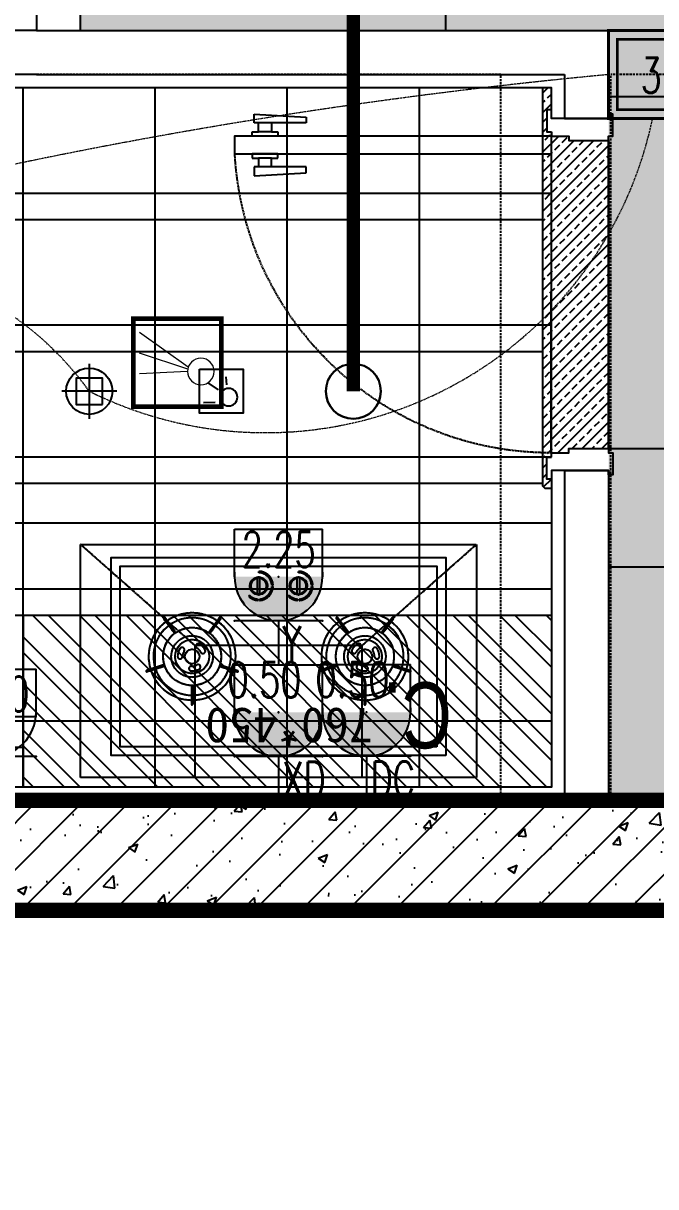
# Model space of a CAD drawing. Header units: inches. Extents: x -3985675 to 129953, y -250661 to -26082.
# Drawn here: x 93890 to 95327, y -36711 to -34066 of the extents above; entities that cross this region are included whole.
import ezdxf
from ezdxf.enums import TextEntityAlignment as Align

# ---------------------------------------------------------------- set-up
doc = ezdxf.new("R2010")
doc.units = ezdxf.units.IN
doc.header["$LTSCALE"] = 10
doc.header["$MEASUREMENT"] = 0
for name, pattern in [('DASH', [0.35, 0.25, -0.1]), ('HIDDEN', [0.375, 0.25, -0.125]), ('SX-DT3-PLAN-07T$0$DASHED', [0.75, 0.5, -0.25])]:
    doc.linetypes.add(name, pattern=pattern)
doc.layers.get('0').update_dxf_attribs({"plot": 0})
for name, color, linetype in [('000土建梁', 251, 'Continuous'), ('002 完成面', 47, 'Continuous'), ('003门', 36, 'Continuous'), ('004门套', 47, 'Continuous'), ('007地面', 47, 'Continuous'), ('007天花', 65, 'Continuous'), ('008天花灯具', 31, 'Continuous'), ('012固定家具', 155, 'Continuous'), ('023图框', 4, 'Continuous'), ('028家具', 250, 'DASH'), ('7-空调留洞', 6, 'DASH'), ('EQUIP-插座', 6, 'Continuous'), ('EQUIP-照明', 6, 'Continuous'), ('EQUIP_喷淋', 7, 'Continuous'), ('PIPE-喷淋', 6, 'Continuous'), ('S_CONCWALL', 3, 'Continuous'), ('SX-DT3-PLAN-07T$0$S-BEAM', 4, 'SX-DT3-PLAN-07T$0$DASHED'), ('WALL', 4, 'Continuous'), ('消防喷淋', 6, 'Continuous'), ('龙湖标准家具', 55, 'Continuous')]:
    doc.layers.add(name, color=color, linetype=linetype)
for name, color, linetype, lineweight in [('S开关', 123, 'Continuous', 15), ('S插座', 6, 'Continuous', 15), ('灯具线路控制', 51, 'Continuous', 15)]:
    doc.layers.add(name, color=color, linetype=linetype, lineweight=lineweight)
doc.styles.add('_HZTXT', font='GBENOR.SHX', dxfattribs={"bigfont": 'GBCBIG.SHX'})
doc.styles.add('_TCH_DIM_T3', font='SIMPLEX', dxfattribs={"width": 0.705882, "bigfont": 'GBCBIG'})
doc.styles.add('B1户型卧室平面图$0$ARIAL', font='')
doc.styles.add('CEN', font='', dxfattribs={"width": 0.8})
doc.styles.get("Standard").update_dxf_attribs({"font": ''})
doc.styles.add('标注文字', font='romans.shx', dxfattribs={"width": 0.7, "bigfont": 'hztxt.shx'})
doc.styles.get('B1户型卧室平面图$0$ARIAL').set_extended_font_data('NSimSun')
doc.styles.get('CEN').set_extended_font_data('PMingLiU')
doc.styles.get('Standard').set_extended_font_data('SimSun')

# ---------------------------------------------------------------- blocks, each defined once
blk = doc.blocks.new('youyanji')
at = {"layer": '龙湖标准家具', "color": 8, "linetype": 'HIDDEN', "ltscale": 0.5}
for p, q in [((88501.6, -68705), (89401.6, -68705)), ((88501.6, -69235), (88501.6, -68705)), ((88761.6, -68705), (88761.6, -69005)), ((89141.6, -69005), (89141.6, -68705)), ((89401.6, -68705), (89401.6, -69235)), ((88761.6, -69005), (88501.6, -69235)), ((88761.6, -69005), (89141.6, -69005)), ((89141.6, -69005), (89401.6, -69235)), ((89401.6, -69235), (88501.6, -69235))]:
    blk.add_line(p, q, dxfattribs=at)
at = {"layer": '龙湖标准家具', "color": 8, "insert": (88557.7, -68771.4), "char_height": 150, "width": 315, "attachment_point": 1, "style": 'CEN'}
blk.add_mtext('C{\\fPMingLiU|b0|i0|c136|p18;.}', dxfattribs=at)
blk = doc.blocks.new('A$C17122BB2')
at = {"layer": '012固定家具', "color": 8}
for p, q in [((252.5, 710.2), (240, 748.8)), ((255.7, 711.2), (243.1, 749.8)), ((328.8, 687.4), (361.6, 711.3)), ((330.7, 684.8), (363.6, 708.6)), ((207.3, 648), (166.7, 648)), ((207.3, 644.7), (166.7, 644.7)), ((252.5, 582.5), (240, 543.9)), ((328.8, 605.2), (361.6, 581.4)), ((330.7, 607.9), (363.6, 584)), ((255.7, 581.5), (243.1, 542.8)), ((414.3, 516.3), (412.2, 518.4)), ((405.5, 496.6), (402.5, 496.6)), ((405.5, 493.6), (402.5, 493.6)), ((418.3, 498.1), (452.7, 498.1)), ((418.3, 492.1), (452.7, 492.1)), ((465.5, 495.1), (468.5, 495.1)), ((434, 465.1), (434, 462.1)), ((437, 465.1), (437, 462.1)), ((414.3, 426.1), (412.2, 428.2)), ((405.5, 406.4), (402.5, 406.4)), ((405.5, 403.4), (402.5, 403.4)), ((418.3, 407.9), (452.7, 407.9)), ((418.3, 401.9), (452.7, 401.9)), ((465.5, 404.9), (468.5, 404.9)), ((434, 374.9), (434, 371.9)), ((437, 374.9), (437, 371.9)), ((252.5, 317.5), (240, 356.1)), ((255.7, 318.5), (243.1, 357.2)), ((328.8, 294.8), (361.6, 318.6)), ((330.7, 292.1), (363.6, 316)), ((207.3, 255.3), (166.7, 255.3)), ((207.3, 252), (166.7, 252)), ((328.8, 212.6), (361.6, 188.7)), ((330.7, 215.2), (363.6, 191.4)), ((252.5, 189.8), (240, 151.2)), ((255.7, 188.8), (243.1, 150.2))]:
    blk.add_line(p, q, dxfattribs=at)
at = {"layer": '012固定家具'}
blk.add_lwpolyline([(50, 70), (50, 830), (500, 830), (500, 70)], close=True, dxfattribs=at)
at = {"layer": '012固定家具', "color": 8}
blk.add_lwpolyline([(70, 90), (70, 810), (480, 810), (480, 90)], close=True, dxfattribs=at)
for centre, radius in [((275, 646.3), 66), ((275, 646.3), 47.3), ((275, 646.3), 38.5), ((275, 646.3), 16.5), ((435.5, 495.1), 20), ((435.5, 404.9), 20), ((275, 253.7), 66), ((275, 253.7), 47.3), ((275, 253.7), 38.5), ((275, 253.7), 16.5)]:
    blk.add_circle(centre, radius, dxfattribs=at)
for centre, radius, start, end in [((241.5, 749.3), 1.65, 17.9993, 197.9993), ((275, 646.3), 99, 36.9543, 107.0444), ((275, 646.3), 99, 108.9543, 179.0444), ((275, 646.3), 88, 109.0737, 178.925), ((275, 646.3), 88, 37.0737, 106.925), ((254.1, 710.7), 1.65, 197.9993, 17.9993), ((275, 646.3), 88, 325.0737, 34.925), ((275, 646.3), 99, 324.9543, 35.0444), ((362.6, 710), 1.65, 305.9993, 125.9993), ((275, 673.8), 5.5, 89.9993, 269.9993), ((275, 646.3), 33, 56.4735, 89.9993), ((275, 646.3), 22, 56.4735, 89.9993), ((290.2, 669.3), 5.5, 236.4735, 56.4735), ((329.7, 686.1), 1.65, 125.9993, 305.9993), ((166.7, 646.3), 1.65, 89.9993, 269.9993), ((275, 646.3), 99, 180.9543, 251.0444), ((275, 646.3), 88, 181.0737, 250.925), ((207.3, 646.3), 1.65, 269.9993, 89.9993), ((275, 646.3), 33, 176.4735, 209.9993), ((247.6, 648), 5.5, 356.4735, 176.4735), ((251.2, 632.6), 5.5, 209.9993, 29.9993), ((275, 646.3), 22, 176.4735, 209.9993), ((275, 646.3), 22, 296.4735, 329.9993), ((298.8, 632.6), 5.5, 329.9993, 149.9993), ((287.3, 621.7), 5.5, 116.4735, 296.4735), ((275, 646.3), 33, 296.4735, 329.9993), ((275, 646.3), 99, 252.9543, 323.0444), ((275, 646.3), 88, 253.0737, 322.925), ((254.1, 582), 1.65, 341.9993, 161.9993), ((329.7, 606.6), 1.65, 53.9993, 233.9993), ((362.6, 582.7), 1.65, 233.9993, 53.9993), ((241.5, 543.4), 1.65, 161.9993, 341.9993), ((435.5, 495.1), 33, 134.9993, 177.3941), ((435.5, 495.1), 30, 134.9993, 177.1333), ((435.5, 495.1), 18, 9.5934, 170.4053), ((435.5, 495.1), 33, 182.6046, 267.3941), ((435.5, 495.1), 30, 182.8653, 267.1333), ((418.5, 495.1), 3.01, 85.1237, 274.8749), ((435.5, 495.1), 18, 189.5934, 350.4053), ((435.5, 495.1), 30, 272.8653, 359.9993), ((435.5, 495.1), 33, 272.6046, 359.9993), ((452.5, 495.1), 3.01, 265.1237, 94.8749), ((435.5, 404.9), 33, 134.9993, 177.3941), ((435.5, 404.9), 30, 134.9993, 177.1333), ((435.5, 404.9), 33, 182.6046, 267.3941), ((435.5, 404.9), 30, 182.8653, 267.1333), ((418.5, 404.9), 3.01, 85.1237, 274.8749), ((435.5, 404.9), 18, 9.5934, 170.4053), ((435.5, 404.9), 18, 189.5934, 350.4053), ((435.5, 404.9), 30, 272.8653, 359.9993), ((435.5, 404.9), 33, 272.6046, 359.9993), ((452.5, 404.9), 3.01, 265.1237, 94.8749), ((275, 253.7), 99, 108.9556, 179.0457), ((241.5, 356.6), 1.65, 18.0007, 198.0007), ((275, 253.7), 99, 36.9556, 107.0457), ((275, 253.7), 88, 109.075, 178.9263), ((275, 253.7), 88, 37.075, 106.9263), ((254.1, 318), 1.65, 198.0007, 18.0007), ((362.6, 317.3), 1.65, 306.0007, 126.0007), ((329.7, 293.4), 1.65, 126.0007, 306.0007), ((275, 253.7), 88, 325.075, 34.9263), ((275, 253.7), 99, 324.9556, 35.0457), ((275, 253.7), 33, 150.0007, 183.5265), ((251.2, 267.4), 5.5, 330.0007, 150.0007), ((275, 253.7), 22, 150.0007, 183.5265), ((287.3, 278.3), 5.5, 63.5265, 243.5265), ((275, 253.7), 22, 30.0007, 63.5265), ((275, 253.7), 33, 30.0007, 63.5265), ((298.8, 267.4), 5.5, 210.0007, 30.0007), ((166.7, 253.7), 1.65, 90.0007, 270.0007), ((275, 253.7), 99, 180.9556, 251.0457), ((275, 253.7), 88, 181.075, 250.9263), ((207.3, 253.7), 1.65, 270.0007, 90.0007), ((247.6, 252), 5.5, 183.5265, 3.5265), ((275, 226.2), 5.5, 90.0007, 270.0007), ((275, 253.7), 22, 270.0007, 303.5265), ((275, 253.7), 33, 270.0007, 303.5265), ((290.2, 230.7), 5.5, 303.5265, 123.5265), ((329.7, 213.9), 1.65, 54.0007, 234.0007), ((275, 253.7), 99, 252.9556, 323.0457), ((275, 253.7), 88, 253.075, 322.9263), ((254.1, 189.3), 1.65, 342.0007, 162.0007), ((362.6, 190), 1.65, 234.0007, 54.0007), ((241.5, 150.7), 1.65, 162.0007, 342.0007)]:
    blk.add_arc(centre, radius, start, end, dxfattribs=at)
at = {"layer": '龙湖标准家具', "color": 8, "linetype": 'HIDDEN', "ltscale": 0.5}
for p, q in [((0, 0), (0, 900)), ((0, 900), (530, 900)), ((300, 640), (530, 900)), ((530, 900), (530, 0)), ((300, 640), (0, 640)), ((300, 260), (300, 640)), ((0, 260), (300, 260)), ((300, 260), (530, 0)), ((530, 0), (0, 0))]:
    blk.add_line(p, q, dxfattribs=at)
at = {"layer": '012固定家具', "rotation": 89.99999999999993}
blk.add_blockref('youyanji', (-68705, -88501.6), dxfattribs=at)
at = {"layer": '012固定家具', "color": 8, "style": 'B1户型卧室平面图$0$ARIAL'}
blk.add_text('760*450', height=80, rotation=90, dxfattribs=at).set_placement((157.9, 235.7))
at = {"layer": '龙湖标准家具', "color": 8, "insert": (66.4, 56.1), "char_height": 150, "width": 315, "attachment_point": 1, "rotation": 90, "style": 'CEN'}
blk.add_mtext('C{\\fPMingLiU|b0|i0|c136|p18;.}', dxfattribs=at)
blk = doc.blocks.new('防雾筒灯')
at = {"layer": '008天花灯具', "color": 8}
for p, q in [((0, 62.5), (0, -62.5)), ((-62.5, 0), (62.5, 0))]:
    blk.add_line(p, q, dxfattribs=at)
blk.add_lwpolyline([(30, 30), (-30, 30), (-30, -30), (30, -30)], close=True, dxfattribs=at)
at = {"layer": '008天花灯具'}
blk.add_circle((0, 0), 52.5, dxfattribs=at)
blk = doc.blocks.new('MEIQI')
at = {"color": 251}
for p, q in [((-14, 25.6), (-40.2, 26.4)), ((-6.5, -2.9), (-30, -18.9)), ((12.9, -14.8), (10.8, -32.6))]:
    blk.add_line(p, q, dxfattribs=at)
blk.add_lwpolyline([(-50, -50), (50, -50), (50, 50), (-50, 50)], close=True)
blk.add_circle((16.6, 13.4), 20, dxfattribs=at)
blk = doc.blocks.new('$equip$00001489')
at = {"color": 0}
for p, q in [((0, 0.551), (0, 1.051)), ((-0.5, 0.551), (0.5, 0.551)), ((-0.5, 0.001), (-0.5, 0.051)), ((0.5, 0.001), (0.5, 0.051))]:
    blk.add_line(p, q, dxfattribs=at)
blk.add_arc((0, 0.051), 0.5, 0, 180, dxfattribs=at)
for p in [(0, 1.051), (-0.5, 0.551), (0.5, 0.551), (0, 0.051)]:
    blk.add_point(p)
for points in [[(0, 0.551), (0, 0.551), (-0.25, 0.484), (0.25, 0.484)], [(-0.25, 0.484), (0.25, 0.484), (-0.433, 0.301), (0.433, 0.301)], [(-0.433, 0.301), (0.433, 0.301), (-0.5, 0.051), (0.5, 0.051)]]:
    blk.add_solid(points, dxfattribs=at)
at = {"flags": 9}
blk.add_attdef('A', (0, 0), '', height=0.00002, dxfattribs=at)
blk = doc.blocks.new('插座1')
at = {"color": 0}
for p, q in [((-100, 210), (-100, 200)), ((100, 210), (100, 200)), ((100, 100), (-100, 100)), ((0, 100), (0, 0))]:
    blk.add_line(p, q, dxfattribs=at)
blk.add_arc((0, 200), 100, 180, 0, dxfattribs=at)
for p in [(0, 200), (-100, 100), (100, 100), (0, 0)]:
    blk.add_point(p)
for points in [[(86.6, 150), (-86.6, 150), (100, 200), (-100, 200)], [(50, 113.4), (-50, 113.4), (86.6, 150), (-86.6, 150)], [(0, 100), (0, 100), (50, 113.4), (-50, 113.4)]]:
    blk.add_solid(points, dxfattribs=at)
at = {"layer": 'EQUIP-插座'}
for p, q in [((-100, 200), (-100, 308.3)), ((-100, 308.3), (100, 308.3)), ((100, 200), (100, 308.3)), ((100, 200), (100, 308.3))]:
    blk.add_line(p, q, dxfattribs=at)
at = {"layer": 'EQUIP-插座', "xscale": 200, "yscale": 200, "zscale": 200, "rotation": 180}
blk.add_blockref('$equip$00001489', (0, 210.3), dxfattribs=at)
at = {"flags": 9}
blk.add_attdef('A', (0, 210.3), '', height=0.004, rotation=180, dxfattribs=at)
blk = doc.blocks.new('插座')
at = {"color": 0}
for p, q in [((40417.2, 59838.2), (40417.2, 59828.2)), ((40417.2, 59838.2), (40417.2, 59828.2)), ((40617.2, 59838.2), (40617.2, 59828.2)), ((40617.2, 59838.2), (40617.2, 59828.2)), ((40617.2, 59728.2), (40417.2, 59728.2)), ((40617.2, 59728.2), (40417.2, 59728.2)), ((40517.2, 59728.2), (40517.2, 59628.2)), ((40517.2, 59728.2), (40517.2, 59628.2))]:
    blk.add_line(p, q, dxfattribs=at)
blk.add_arc((40517.2, 59828.2), 100, 180, 0, dxfattribs=at)
blk.add_arc((40517.2, 59828.2), 100, 180, 0, dxfattribs=at)
for p in [(40517.2, 59828.2), (40517.2, 59828.2), (40417.2, 59728.2), (40417.2, 59728.2), (40617.2, 59728.2), (40617.2, 59728.2), (40517.2, 59628.2), (40517.2, 59628.2)]:
    blk.add_point(p)
for points in [[(40603.8, 59778.2), (40430.6, 59778.2), (40617.2, 59828.2), (40417.2, 59828.2)], [(40603.8, 59778.2), (40430.6, 59778.2), (40617.2, 59828.2), (40417.2, 59828.2)], [(40567.2, 59741.6), (40467.2, 59741.6), (40603.8, 59778.2), (40430.6, 59778.2)], [(40567.2, 59741.6), (40467.2, 59741.6), (40603.8, 59778.2), (40430.6, 59778.2)], [(40517.2, 59728.2), (40517.2, 59728.2), (40567.2, 59741.6), (40467.2, 59741.6)], [(40517.2, 59728.2), (40517.2, 59728.2), (40567.2, 59741.6), (40467.2, 59741.6)]]:
    blk.add_solid(points, dxfattribs=at)
at = {"layer": 'EQUIP-插座'}
for p, q in [((40417.2, 59828.2), (40417.2, 59936.5)), ((40417.2, 59936.5), (40617.2, 59936.5)), ((40617.2, 59828.2), (40617.2, 59936.5)), ((40617.2, 59828.2), (40617.2, 59936.5))]:
    blk.add_line(p, q, dxfattribs=at)
blk.add_blockref('插座1', (40517.2, 59628.2), dxfattribs=at)
at = {"layer": 'EQUIP-插座', "xscale": 200, "yscale": 200, "zscale": 200, "rotation": 180}
blk.add_blockref('$equip$00001489', (40517.2, 59838.5), dxfattribs=at)
at = {"flags": 9}
blk.add_attdef('A', (40517.2, 59838.5), '', height=0.004, rotation=180, dxfattribs=at)
blk.add_attdef('A', (40517.2, 59838.5), '', height=0.004, rotation=180, dxfattribs=at)
at = {"layer": '023图框', "color": 6, "style": '标注文字', "width": 0.7, "flags": 8}
for tag, p in [('USB', (40433.6, 59942.8)), ('0.35', (40417.2, 59838.2)), ('TV', (40526.2, 59635.9))]:
    blk.add_attdef(tag, p, '', height=80, dxfattribs=at)
blk = doc.blocks.new('$equip$00002651')
for p, q in [((-0.5, 0.5), (-0.5, -0.5)), ((0.5, 0.5), (-0.5, 0.5)), ((0.5, -0.5), (0.5, 0.5)), ((-0.125, -0.052), (0.429, 0.342)), ((-0.119, -0.075), (0.429, 0.108)), ((-0.116, -0.1), (0.429, -0.126)), ((-0.5, -0.5), (0.5, -0.5))]:
    blk.add_line(p, q)
at = {"const_width": 0.05}
blk.add_lwpolyline([(-0.5, 0.5), (0.5, 0.5), (0.5, -0.5), (-0.5, -0.5), (-0.5, 0.5), (0.5, 0.5)], dxfattribs=at)
blk.add_circle((-0.268, -0.1), 0.151)
for p in [(0, 0.5), (-0.5, 0), (0.5, 0), (0, -0.5)]:
    blk.add_point(p)
at = {"color": 7, "flags": 1}
for tag, height, p in [('A', 0.00002, (0, 0)), ('B', 0.4, (0.762, -0.208))]:
    blk.add_attdef(tag, text='', height=height, dxfattribs=at).set_placement(p, align=Align.MIDDLE_CENTER)
blk = doc.blocks.new('$equip$00001238')
for p, q in [((0.497, 0.95), (-0.497, 0.95)), ((0.5, 0.5), (-0.5, 0.5)), ((0, 0.5), (0, 0))]:
    blk.add_line(p, q)
blk.add_arc((0, 1), 0.5, 180, 0)
for p in [(0, 0.95), (-0.5, 0.5), (0.5, 0.5), (0, 0)]:
    blk.add_point(p)
at = {"flags": 9}
blk.add_attdef('A', (0, 0), '', height=0.00002, dxfattribs=at)
blk = doc.blocks.new('插座3')
for p, q in [((99.5, 190), (-99.5, 190)), ((100, 100), (-100, 100)), ((0, 100), (0, 0))]:
    blk.add_line(p, q)
blk.add_arc((0, 200), 100, 180, 0)
for p in [(0, 190), (-100, 100), (100, 100), (0, 0)]:
    blk.add_point(p)
at = {"layer": 'EQUIP-插座'}
for p, q in [((-100, 190), (-100, 298.3)), ((-100, 298.3), (100, 298.3)), ((100, 190), (100, 298.3)), ((100, 190), (100, 298.3)), ((0, 100), (-51, 7.5)), ((-51, 7.5), (-88.3, 31.7))]:
    blk.add_line(p, q, dxfattribs=at)
at = {"layer": 'EQUIP-插座', "xscale": 200, "yscale": 200, "zscale": 200}
blk.add_blockref('$equip$00001238', (0, 0), dxfattribs=at)
at = {"flags": 9}
blk.add_attdef('A', (0, 0), '', height=0.004, dxfattribs=at)
blk = doc.blocks.new('r67')
for p, q in [((40050.2, 26461.4), (39851.2, 26461.4)), ((40050.2, 26461.4), (39851.2, 26461.4)), ((40050.7, 26371.4), (39850.7, 26371.4)), ((40050.7, 26371.4), (39850.7, 26371.4)), ((39950.7, 26371.4), (39950.7, 26271.4)), ((39950.7, 26371.4), (39950.7, 26271.4))]:
    blk.add_line(p, q)
blk.add_arc((39950.7, 26471.4), 100, 180, 0)
blk.add_arc((39950.7, 26471.4), 100, 180, 0)
for p in [(39950.7, 26461.4), (39950.7, 26461.4), (39850.7, 26371.4), (39850.7, 26371.4), (40050.7, 26371.4), (40050.7, 26371.4), (39950.7, 26271.4), (39950.7, 26271.4)]:
    blk.add_point(p)
at = {"layer": 'EQUIP-插座'}
for p, q in [((39850.7, 26461.4), (39850.7, 26569.7)), ((39850.7, 26569.7), (40050.7, 26569.7)), ((40050.7, 26461.4), (40050.7, 26569.7)), ((40050.7, 26461.4), (40050.7, 26569.7)), ((39950.7, 26371.4), (39899.6, 26278.8)), ((39899.6, 26278.8), (39862.4, 26303))]:
    blk.add_line(p, q, dxfattribs=at)
blk.add_blockref('插座3', (39950.7, 26271.4), dxfattribs=at)
at = {"layer": 'EQUIP-插座', "xscale": 200, "yscale": 200, "zscale": 200}
blk.add_blockref('$equip$00001238', (39950.7, 26271.4), dxfattribs=at)
at = {"flags": 9}
blk.add_attdef('A', (39950.7, 26271.4), '', height=0.004, dxfattribs=at)
blk.add_attdef('A', (39950.7, 26271.4), '', height=0.004, dxfattribs=at)
at = {"layer": 'EQUIP-插座', "color": 6, "style": '_TCH_DIM_T3', "width": 0.705882}
blk.add_text('1.30', height=80, dxfattribs=at).set_placement((39950.7, 26473), align=Align.CENTER)
blk = doc.blocks.new('*U55')
at = {"layer": '003门', "color": 250}
for p, q in [((30, 745), (30, 730.3)), ((40, 745), (30, 745)), ((40, 686.2), (40, 745)), ((80, 686.2), (80, 745)), ((80, 745), (90, 745)), ((90, 745), (90, 730.3)), ((-10, 740.1), (-3.3, 622)), ((10, 740.1), (-10, 740.1)), ((10, 730.3), (10, 740.1)), ((10, 700.9), (10, 730.3)), ((30, 730.3), (10, 730.3)), ((30, 700.9), (30, 730.3)), ((90, 700.9), (90, 730.3)), ((90, 730.3), (110, 730.3)), ((110, 740.1), (130, 740.1)), ((110, 730.3), (110, 740.1)), ((110, 700.9), (110, 730.3)), ((130, 740.1), (123.3, 622)), ((10, 700.9), (30, 700.9)), ((10, 622), (10, 700.9)), ((30, 700.9), (30, 686.2)), ((90, 700.9), (90, 686.2)), ((110, 700.9), (90, 700.9)), ((110, 622), (110, 700.9)), ((30, 686.2), (40, 686.2)), ((90, 686.2), (80, 686.2)), ((-3.3, 622), (10, 622)), ((123.3, 622), (110, 622))]:
    blk.add_line(p, q, dxfattribs=at)
at = {"layer": '003门', "linetype": 'ByBlock'}
blk.add_lwpolyline([(40, 65), (40, 785), (80, 785), (80, 65)], close=True, dxfattribs=at)
at = {"layer": '003门', "color": 251, "linetype": 'DASH'}
blk.add_arc((40, 65.4), 720, 0, 87.134, dxfattribs=at)
at = {"layer": '004门套'}
for points in [[(30, 65), (40, 65), (40, 25), (50, 25), (50, -65), (40, -65), (40, -75), (-10, -75), (-10, -65), (0, -65), (0, 65), (-20, 65), (-20, 75), (30, 75)], [(770, 65), (760, 65), (760, 25), (750, 25), (750, -65), (760, -65), (760, -75), (810, -75), (810, -65), (800, -65), (800, 65), (820, 65), (820, 75), (770, 75)]]:
    blk.add_lwpolyline(points, close=True, dxfattribs=at)
at = {"linetype": 'ByBlock', "style": '_HZTXT', "flags": 8}
blk.add_attdef('门编号', text='', height=121.9, dxfattribs=at).set_placement((2307.3, 64.4), align=Align.CENTER)
blk = doc.blocks.new('aw35364')
at = {"layer": '028家具'}
for p, q in [((118581.9, -34962.5), (116041.9, -34962.5)), ((117511.9, -35540.5), (117511.9, -35010.5)), ((117511.9, -35010.5), (118411.9, -35010.5)), ((117771.9, -35240.5), (117511.9, -35010.5)), ((118151.9, -35240.5), (118411.9, -35010.5)), ((118411.9, -35010.5), (118411.9, -35540.5)), ((117916.8, -35075), (117916.8, -35072)), ((118007, -35075), (118007, -35072)), ((117913.8, -35122.3), (117913.8, -35087.8)), ((117919.8, -35122.3), (117919.8, -35087.8)), ((118004, -35122.3), (118004, -35087.8)), ((118010, -35122.3), (118010, -35087.8)), ((117895.6, -35126.2), (117893.5, -35128.4)), ((117946.8, -35103.5), (117949.8, -35103.5)), ((117946.8, -35106.5), (117949.8, -35106.5)), ((117985.8, -35126.2), (117983.7, -35128.4)), ((118037, -35103.5), (118040, -35103.5)), ((118037, -35106.5), (118040, -35106.5)), ((117915.3, -35135), (117915.3, -35138)), ((117918.3, -35135), (117918.3, -35138)), ((118005.5, -35135), (118005.5, -35138)), ((118008.5, -35135), (118008.5, -35138)), ((117724.5, -35211.8), (117700.6, -35178.9)), ((117727.1, -35209.8), (117703.3, -35177)), ((117804, -35209.8), (117827.9, -35177)), ((117806.7, -35211.8), (117830.6, -35178.9)), ((118117.1, -35211.8), (118093.3, -35178.9)), ((118119.8, -35209.8), (118095.9, -35177)), ((118196.7, -35209.8), (118220.6, -35177)), ((118199.3, -35211.8), (118223.2, -35178.9)), ((118151.9, -35240.5), (117771.9, -35240.5)), ((117771.9, -35240.5), (117771.9, -35540.5)), ((118151.9, -35540.5), (118151.9, -35240.5)), ((117700.7, -35284.9), (117662.1, -35297.4)), ((117830.4, -35284.9), (117869.1, -35297.4)), ((118093.4, -35284.9), (118054.8, -35297.4)), ((118223.1, -35284.9), (118261.7, -35297.4)), ((117701.7, -35288), (117663.1, -35300.6)), ((117829.4, -35288), (117868, -35300.6)), ((118094.4, -35288), (118055.8, -35300.6)), ((118222.1, -35288), (118260.7, -35300.6)), ((117763.9, -35333.2), (117763.9, -35373.8)), ((117767.2, -35333.2), (117767.2, -35373.8)), ((118156.6, -35333.2), (118156.6, -35373.8)), ((118159.9, -35333.2), (118159.9, -35373.8)), ((118411.9, -35540.5), (117511.9, -35540.5))]:
    blk.add_line(p, q, dxfattribs=at)
for points in [[(118341.9, -35490.5), (117581.9, -35490.5), (117581.9, -35040.5), (118341.9, -35040.5)], [(118321.9, -35470.5), (117601.9, -35470.5), (117601.9, -35060.5), (118321.9, -35060.5)]]:
    blk.add_lwpolyline(points, close=True, dxfattribs=at)
for centre, radius in [((117916.8, -35105), 20), ((118007, -35105), 20), ((117765.6, -35265.5), 66), ((118158.2, -35265.5), 66), ((117765.6, -35265.5), 47.3), ((117765.6, -35265.5), 38.5), ((118158.2, -35265.5), 47.3), ((118158.2, -35265.5), 38.5), ((117765.6, -35265.5), 16.5), ((118158.2, -35265.5), 16.5)]:
    blk.add_circle(centre, radius, dxfattribs=at)
for centre, radius, start, end in [((117916.8, -35105), 33, 2.6046, 89.9993), ((118007, -35105), 33, 2.6046, 89.9993), ((117916.8, -35105), 18, 99.5934, 260.4053), ((117916.8, -35088), 3.01, 355.1237, 184.8749), ((117916.8, -35105), 30, 2.8653, 89.9993), ((117916.8, -35105), 18, 279.5934, 80.4053), ((118007, -35105), 18, 99.5934, 260.4053), ((118007, -35088), 3.01, 355.1237, 184.8749), ((118007, -35105), 30, 2.8653, 89.9993), ((118007, -35105), 18, 279.5934, 80.4053), ((117916.8, -35105), 30, 224.9993, 267.1333), ((117916.8, -35122), 3.01, 175.1237, 4.8749), ((117916.8, -35105), 30, 272.8653, 357.1333), ((117916.8, -35105), 33, 272.6046, 357.3941), ((118007, -35105), 30, 224.9993, 267.1333), ((118007, -35122), 3.01, 175.1237, 4.8749), ((118007, -35105), 30, 272.8653, 357.1333), ((118007, -35105), 33, 272.6046, 357.3941), ((117916.8, -35105), 33, 224.9993, 267.3941), ((118007, -35105), 33, 224.9993, 267.3941), ((117701.9, -35177.9), 1.65, 35.9993, 215.9993), ((117765.6, -35265.5), 99, 54.9543, 125.0444), ((117765.6, -35265.5), 88, 55.0737, 124.925), ((117829.2, -35177.9), 1.65, 323.9993, 143.9993), ((118094.6, -35177.9), 1.65, 36.0007, 216.0007), ((118158.2, -35265.5), 99, 54.9556, 125.0457), ((118158.2, -35265.5), 88, 55.075, 124.9263), ((118221.9, -35177.9), 1.65, 324.0007, 144.0007), ((117765.6, -35265.5), 99, 126.9543, 197.0444), ((117765.6, -35265.5), 88, 127.0737, 196.925), ((117765.6, -35265.5), 88, 343.0737, 52.925), ((117765.6, -35265.5), 99, 342.9543, 53.0444), ((118158.2, -35265.5), 99, 126.9556, 197.0457), ((118158.2, -35265.5), 88, 127.075, 196.9263), ((118158.2, -35265.5), 88, 343.075, 52.9263), ((118158.2, -35265.5), 99, 342.9556, 53.0457), ((117725.8, -35210.8), 1.65, 215.9993, 35.9993), ((117805.3, -35210.8), 1.65, 143.9993, 323.9993), ((118118.5, -35210.8), 1.65, 216.0007, 36.0007), ((118198, -35210.8), 1.65, 144.0007, 324.0007), ((117765.6, -35265.5), 33, 146.4735, 179.9993), ((117742.7, -35250.3), 5.5, 326.4735, 146.4735), ((117765.6, -35265.5), 22, 146.4735, 179.9993), ((117779.3, -35241.7), 5.5, 59.9993, 239.9993), ((117765.6, -35265.5), 22, 26.4735, 59.9993), ((117765.6, -35265.5), 33, 26.4735, 59.9993), ((117790.2, -35253.3), 5.5, 206.4735, 26.4735), ((118133.6, -35253.3), 5.5, 153.5265, 333.5265), ((118158.2, -35265.5), 33, 120.0007, 153.5265), ((118158.2, -35265.5), 22, 120.0007, 153.5265), ((118144.5, -35241.7), 5.5, 300.0007, 120.0007), ((118181.2, -35250.3), 5.5, 33.5265, 213.5265), ((118158.2, -35265.5), 22, 0.0007, 33.5265), ((118158.2, -35265.5), 33, 0.0007, 33.5265), ((117701.2, -35286.4), 1.65, 287.9993, 107.9993), ((117738.1, -35265.5), 5.5, 179.9993, 359.9993), ((117765.6, -35265.5), 22, 266.4735, 299.9993), ((117779.3, -35289.3), 5.5, 299.9993, 119.9993), ((117829.9, -35286.4), 1.65, 71.9993, 251.9993), ((118093.9, -35286.4), 1.65, 288.0007, 108.0007), ((118144.5, -35289.3), 5.5, 60.0007, 240.0007), ((118158.2, -35265.5), 22, 240.0007, 273.5265), ((118185.7, -35265.5), 5.5, 180.0007, 0.0007), ((118222.6, -35286.4), 1.65, 72.0007, 252.0007), ((117662.6, -35299), 1.65, 107.9993, 287.9993), ((117765.6, -35265.5), 99, 198.9543, 269.0444), ((117765.6, -35265.5), 88, 199.0737, 268.925), ((117763.9, -35293), 5.5, 86.4735, 266.4735), ((117765.6, -35265.5), 33, 266.4735, 299.9993), ((117765.6, -35265.5), 88, 271.0737, 340.925), ((117765.6, -35265.5), 99, 270.9543, 341.0444), ((117868.6, -35299), 1.65, 251.9993, 71.9993), ((118055.3, -35299), 1.65, 108.0007, 288.0007), ((118158.2, -35265.5), 99, 198.9556, 269.0457), ((118158.2, -35265.5), 88, 199.075, 268.9263), ((118158.2, -35265.5), 33, 240.0007, 273.5265), ((118159.9, -35293), 5.5, 273.5265, 93.5265), ((118158.2, -35265.5), 88, 271.075, 340.9263), ((118158.2, -35265.5), 99, 270.9556, 341.0457), ((118261.2, -35299), 1.65, 252.0007, 72.0007), ((117765.6, -35333.2), 1.65, 359.9993, 179.9993), ((118158.2, -35333.2), 1.65, 0.0007, 180.0007), ((117765.6, -35373.8), 1.65, 179.9993, 359.9993), ((118158.2, -35373.8), 1.65, 180.0007, 0.0007)]:
    blk.add_arc(centre, radius, start, end, dxfattribs=at)
at = {"layer": '028家具', "style": 'B1户型卧室平面图$0$ARIAL'}
blk.add_text('760*450', height=80, rotation=180, dxfattribs=at).set_placement((118176.2, -35382.6))
at = {"layer": '028家具', "insert": (118355.8, -35474.1), "char_height": 150, "width": 315, "attachment_point": 1, "rotation": 180, "style": 'CEN'}
blk.add_mtext('C{\\fPMingLiU|b0|i0|c136|p18;.}', dxfattribs=at)
blk = doc.blocks.new('智能家居')
at = {"color": 6, "const_width": 3.24}
for points in [[(-50, 100), (50, 100), (50, 0), (-50, 0)], [(-40, 90), (40, 90), (40, 10), (-40, 10)]]:
    blk.add_lwpolyline(points, close=True, dxfattribs=at)
blk = doc.blocks.new('开关')
at = {"color": 6, "const_width": 6.48}
for points in [[(27343.1, 51078.8), (27543.1, 51078.8), (27543.1, 50878.8), (27343.1, 50878.8)], [(27363.1, 51058.8), (27523.1, 51058.8), (27523.1, 50898.8), (27363.1, 50898.8)]]:
    blk.add_lwpolyline(points, close=True, dxfattribs=at)
at = {"layer": 'EQUIP-照明', "xscale": 2, "yscale": 2, "zscale": 2}
blk.add_blockref('智能家居', (27443.1, 50878.8), dxfattribs=at)
at = {"layer": '7-空调留洞', "color": 6, "linetype": 'ByBlock', "style": '标注文字', "width": 0.7, "flags": 8}
blk.add_attdef('1', (27415.8, 50937.2), '', height=80, dxfattribs=at)
blk = doc.blocks.new('dr57567')
at = {"layer": 'SX-DT3-PLAN-07T$0$S-BEAM', "color": 251}
for p, q in [((62188.8, -51631.1), (58066.5, -51631.1)), ((62188.8, -53281.1), (62188.8, -51631.1)), ((63738.8, -51631.1), (62438.8, -51631.1)), ((62438.8, -53281.1), (62438.8, -51631.1))]:
    blk.add_line(p, q, dxfattribs=at)
at = {"layer": 'SX-DT3-PLAN-07T$0$S-BEAM', "color": 251, "const_width": 35}
blk.add_lwpolyline([(63938.8, -54142), (63938.8, -53281.1), (59138.8, -53281.1), (59138.8, -53531.1), (63688.8, -53531.1), (63688.8, -54142), (63938.8, -54142)], dxfattribs=at)
at = {"layer": 'SX-DT3-PLAN-07T$0$S-BEAM', "color": 251}
blk.add_lwpolyline([(63938.8, -54142), (63938.8, -53281.1), (59138.8, -53281.1), (59138.8, -53531.1), (63688.8, -53531.1), (63688.8, -54142), (63938.8, -54142)], dxfattribs=at)
blk = doc.blocks.new('$TwtSys$00000125')
blk.add_circle((0, 0, 0), 1)
blk = doc.blocks.new('SEQ234')
blk.add_circle((94640, -34902.2), 62.5)
at = {"layer": 'PIPE-喷淋', "linetype": 'ByBlock', "ltscale": 0.2, "const_width": 30}
blk.add_lwpolyline([(94640, -34902.2), (94640, -33752.2)], dxfattribs=at)
at = {"layer": 'EQUIP_喷淋', "xscale": -62.5, "yscale": 62.5, "zscale": 62.5}
blk.add_blockref('$TwtSys$00000125', (94640, -34902.2, 0), dxfattribs=at)

msp = doc.modelspace()

# ---------------------------------------------------------------- hatches: boundary and pattern name
at = {"layer": '007地面'}
h = msp.add_hatch(dxfattribs=at)
h.set_pattern_fill('AR-CONC', color=250, scale=70, style=0, double=1)
h.set_pattern_definition([(50, (94020, -35832.18), (127.5293, -11.1574), [13.335, -146.685]), (355, (94020, -35832.18), (-24.67, 133.7397), [10.668, -117.348]), (100.451, (94030.62, -35833.11), (102.8598, 122.5817), [11.333, -124.663]), (46.1842, (94020, -35796.62), (189.7553, -29.4296), [20.0025, -220.0275]), (96.6356, (94035.81, -35799.07), (166.183, 173.198), [16.9995, -186.9945]), (351.184, (94020, -35796.62), (166.1832, 173.1976), [16.002, -176.022]), (21, (94037.78, -35805.51), (106.1304, -71.5859), [13.335, -146.685]), (326, (94037.78, -35805.51), (43.2614, 128.9316), [10.668, -117.348]), (71.4514, (94046.62, -35811.47), (149.3915, 57.346), [11.333, -124.663]), (37.5, (94019.997, -35832.18), (2.16202, 59.18853), [0, -115.9256, 0, -119.126, 0, -117.7925]), (7.5, (94019.997, -35832.18), (46.77376, 70.1264), [0, -67.9196, 0, -113.2586, 0, -44.8945]), (327.5, (93980.347, -35832.18), (94.91342, -4.01012), [0, -44.45, 0, -138.684, 0, -184.023]), (317.5, (93962.57, -35832.18), (103.6904, 17.79854), [0, -57.785, 0, -92.1004, 0, -130.683])])
h.paths.add_polyline_path([(101080, -33842.2), (95360, -33842.2), (95360, -30222.2), (101080, -30222.2)], flags=16)
h.paths.add_polyline_path([(95220, -35832.2), (95220, -34082.2), (94020, -34082.2), (94020, -33083.2), (94052, -33083.2), (94052, -33078.2), (94050, -33078.2), (94050, -32512.2), (95090, -32512.2), (95090, -33078.2), (95088, -33078.2), (95088, -33083.2), (95120, -33083.2), (95120, -33182.2), (95220, -33182.2), (95220, -31182.2), (94720, -31182.2), (94720, -30082.2), (98820.1, -30082.2), (98820.1, -28632.2), (101219.9, -28632.2), (101219.9, -33982.2), (98320, -33982.2), (98320, -34042.2), (96820, -34042.2), (96820, -33982.2), (96520, -33982.2), (96520, -35302.2), (96090, -35302.2), (96090, -35832.2)])
h = msp.add_hatch(dxfattribs=at)
h.set_pattern_fill('ANSI33', color=250, scale=10, style=0)
h.set_pattern_definition([(45, (95069.995, -35122.178), (-22.4506, 22.4506), []), (45, (95092.445, -35122.178), (-22.4506, 22.4506), [15.875, -7.9375])])
h.paths.add_polyline_path([(95070, -34212.2), (95070, -35117.2), (95075, -35122.2), (95090, -35122.2), (95090, -35102.2), (95080, -35102.2), (95080, -35052.2), (95090, -35052.2), (95090, -35042.2), (95130, -35042.2), (95130, -35032.2), (95220, -35032.2), (95220, -34332.2), (95130, -34332.2), (95130, -34322.2), (95090, -34322.2), (95090, -34312.2), (95080, -34312.2), (95080, -34262.2), (95090, -34262.2), (95090, -34212.2)])
h = msp.add_hatch(dxfattribs=at)
h.set_pattern_fill('ANSI32', color=250, scale=200, style=0)
h.set_pattern_definition([(135, (95610.094, -35802.18), (53.033, 53.033), []), (135, (95574.74, -35802.18), (53.033, 53.033), [])])
h.paths.add_polyline_path([(93890, -35412.2), (93890, -35802.2), (95090, -35802.2), (95090, -35412.2)])
at = {"layer": 'WALL'}
h = msp.add_hatch(dxfattribs=at)
h.set_pattern_fill('钢筋混凝土,_O', color=250, scale=30)
h.set_pattern_definition([(45, (91870.09, -36082.18), (-53.033, 53.033), []), (50, (91870.09, -36082.18), (215.178, -18.8256), [22.5, -247.5]), (355, (91870.1, -36082.18), (-41.625, 225.658), [18, -198]), (100.4514, (91888.02, -36083.75), (173.553, 206.832), [19.122, -210.343]), (46.184, (91870.1, -36022.18), (320.172, -49.656), [33.75, -371.25]), (96.6356, (91896.77, -36026.32), (280.399, 292.235), [28.683, -315.514]), (351.184, (91870.1, -36022.18), (280.399, 292.236), [27, -297]), (21, (91900.09, -36037.18), (179.072, -120.7857), [22.5, -247.5]), (326, (91900.1, -36037.18), (72.995, 217.545), [18, -198]), (71.4514, (91915.01, -36047.24), (252.067, 96.759), [19.122, -210.343]), (37.5, (91870.09, -36082.18), (3.648, 99.8682), [0, -195.6, 0, -201, 0, -198.75]), (7.5, (91870.09, -36082.18), (78.9209, 118.3235), [0, -114.6, 0, -191.1, 0, -75.75]), (327.5, (91803.19, -36082.18), (160.1467, -6.7665), [0, -75, 0, -234, 0, -310.5]), (317.5, (91773.19, -36082.18), (174.956, 30.0315), [0, -97.5, 0, -155.4, 0, -220.5])])
h.paths.add_polyline_path([(91870.1, -36082.2), (96720, -36082.2), (96720, -35832.2), (96070.1, -35832.2), (91870.1, -35832.2)])

# ---------------------------------------------------------------- linework, layer by layer
at = {"layer": '002 完成面'}
for points in [[(95090, -34282.2), (95090, -34212.2), (92550, -34212.2), (92550, -34312.2), (92445, -34312.2)], [(95090, -35082.2), (95090, -35802.2), (92550, -35802.2), (92550, -35052.2), (92445, -35052.2)]]:
    msp.add_lwpolyline(points, dxfattribs=at)
at = {"layer": '003门'}
msp.add_lwpolyline([(95089.6, -35042.2), (95090, -34317.2)], dxfattribs=at)
at = {"layer": '007地面', "color": 251}
for p, q in [((94850, -34082.2), (94850, -32512.2)), ((93890, -35802.2), (93890, -34212.2)), ((94490, -35412.2), (94490, -34212.2)), ((95070, -34512.2), (92445, -34512.2)), ((95070, -34812.2), (92445, -34812.2)), ((95070, -35112.2), (92550, -35112.2))]:
    msp.add_line(p, q, dxfattribs=at)
at = {"layer": '007地面'}
msp.add_line((95090, -35412.2), (93890, -35412.2), dxfattribs=at)
for points in [[(95070, -34212.2), (95070, -35117.2), (95075, -35122.2), (95090, -35122.2)], [(95220, -35032.2), (95220, -34332.2)]]:
    msp.add_lwpolyline(points, dxfattribs=at)
at = {"layer": '007地面', "color": 251}
for points in [[(95220, -34232.2), (96520, -34232.2)], [(95220, -35032.2), (96520, -35032.2)]]:
    msp.add_lwpolyline(points, dxfattribs=at)
at = {"layer": '007地面', "color": 1, "linetype": 'DASH'}
msp.add_lwpolyline([(95090, -35202.2), (92550, -35202.2)], dxfattribs=at)
at = {"layer": '007天花', "color": 251}
for p, q in [((93890, -35802.2), (93890, -34212.2)), ((94190, -35802.2), (94190, -34212.2)), ((94490, -35802.2), (94490, -34212.2)), ((94790, -35802.2), (94790, -34212.2)), ((95090, -34452.2), (92550, -34452.2)), ((95090, -34752.2), (92550, -34752.2)), ((95090, -35052.2), (92550, -35052.2)), ((95090, -35352.2), (92550, -35352.2)), ((95090, -35652.2), (92550, -35652.2))]:
    msp.add_line(p, q, dxfattribs=at)
at = {"layer": '007天花'}
for points in [[(95090, -35042.2), (95090, -34322.2)], [(95220, -34332.2), (95220, -35032.2)]]:
    msp.add_lwpolyline(points, dxfattribs=at)
at = {"layer": '012固定家具'}
msp.add_line((95090, -35202.2), (92550, -35202.2), dxfattribs=at)
at = {"layer": 'S_CONCWALL', "color": 4}
msp.add_lwpolyline([(96720, -35832.2), (96070.1, -35832.2), (96070.1, -35832.2), (94120.1, -35832.2), (91870.1, -35832.2), (91870.1, -36082.2), (94120.1, -36082.2), (94120.1, -36082.2), (94320.1, -36082.2), (94320.1, -36082.2), (96720, -36082.2)], close=True, dxfattribs=at)
at = {"layer": 'WALL'}
for p, q in [((93920, -34082.2), (95220, -34082.2)), ((95220, -34082.2), (95220, -34282.2)), ((93920, -34182.2), (95120, -34182.2)), ((95120, -34182.2), (95120, -34282.2)), ((95120, -35082.2), (95120, -35832.2)), ((95220, -35082.2), (95220, -35832.2)), ((95220, -35832.2), (95120, -35832.2))]:
    msp.add_line(p, q, dxfattribs=at)
at = {"layer": 'WALL', "linetype": 'Continuous'}
for points in [[(94020, -34082.2), (94020, -33982.2), (93920, -33982.2), (93920, -34082.2)], [(93920, -34082.2), (92420, -34082.2)], [(93920, -34182.2), (92520, -34182.2)]]:
    msp.add_lwpolyline(points, dxfattribs=at)
at = {"layer": 'WALL'}
for points in [[(95120, -34282.2), (95220, -34282.2)], [(95120, -35082.2), (95220, -35082.2)], [(91870.1, -36082.2), (96720, -36082.2), (96720, -35832.2), (96070.1, -35832.2), (96070.1, -35832.2), (91870.1, -35832.2), (91870.1, -36082.2)]]:
    msp.add_lwpolyline(points, dxfattribs=at)
at = {"layer": '灯具线路控制', "color": 3, "linetype": 'DASH'}
for points in [[(95220, -34182.2, 0.072232), (91820, -35007.2)], [(95320, -34282.2, -0.49094), (94040, -34902.2)], [(94040, -34902.2, 0.489943), (92890, -34862.2)]]:
    msp.add_lwpolyline(points, format="xyb", dxfattribs=at)

# ---------------------------------------------------------------- block references
at = {"layer": '004门套', "xscale": -1, "rotation": 90}
msp.add_blockref('*U55', (95155, -34282.2), dxfattribs=at)
at = {"layer": '008天花灯具', "color": 16, "rotation": 270}
msp.add_blockref('防雾筒灯', (94040, -34902.2), dxfattribs=at)
at = {"layer": '008天花灯具', "color": 16, "xscale": -0.9983081519949044, "yscale": 0.9983081949268976, "zscale": 0.9983081519949044, "rotation": 180}
msp.add_blockref('MEIQI', (94340, -34902.2), dxfattribs=at)
at = {"layer": '012固定家具', "extrusion": (0, 0, -1), "xscale": -1, "zscale": -1, "rotation": 270}
msp.add_blockref('A$C17122BB2', (-94920, -35780.2), dxfattribs=at)
at = {"layer": 'S插座', "linetype": 'ByBlock', "xscale": -200, "yscale": 200, "zscale": 200}
msp.add_blockref('$equip$00002651', (94240, -34837.2), dxfattribs=at)
at = {"layer": 'S插座', "color": 6}
ref = msp.add_blockref('插座', (53952.8, -95152.1), dxfattribs=at)
ref.add_attrib('TV', 'Y', (94479, -35516.2), dxfattribs={"layer": '023图框', "color": 6, "height": 80, "style": '标注文字', "width": 0.7})
ref.add_attrib('0.35', '2.25', dxfattribs={"layer": '023图框', "color": 6, "height": 80, "rotation": 180, "style": '标注文字', "text_generation_flag": 6, "width": 0.7}).set_placement((94554.2, -35221.9), align=Align.TOP_RIGHT)
ref = msp.add_blockref('插座', (53952.8, -95460.4), dxfattribs=at)
ref.add_attrib('TV', 'XD', (94479, -35824.5), dxfattribs={"layer": '023图框', "color": 6, "height": 80, "style": '标注文字', "width": 0.7})
ref.add_attrib('0.35', '0.50', dxfattribs={"layer": '023图框', "color": 6, "height": 80, "rotation": 180, "style": '标注文字', "text_generation_flag": 6, "width": 0.7}).set_placement((94354, -35622.2), align=Align.BOTTOM_LEFT)
ref = msp.add_blockref('插座', (54152.8, -95460.1), dxfattribs=at)
ref.add_attrib('TV', 'DC', (94679, -35824.2), dxfattribs={"layer": '023图框', "color": 6, "height": 80, "style": '标注文字', "width": 0.7})
ref.add_attrib('0.35', '0.50', dxfattribs={"layer": '023图框', "color": 6, "height": 80, "rotation": 180, "style": '标注文字', "text_generation_flag": 6, "width": 0.7}).set_placement((94554, -35621.9), align=Align.BOTTOM_LEFT)
at = {"layer": 'S插座', "linetype": 'ByBlock'}
msp.add_blockref('r67', (53868.4, -62103.6), dxfattribs=at)

# ---------------------------------------------------------------- next in the draw order: block references
at = {"layer": '028家具'}
msp.add_blockref('aw35364', (-23491.9, -239.7), dxfattribs=at)

# ---------------------------------------------------------------- next in the draw order: linework, layer by layer
at = {"layer": '007地面', "color": 251}
for points in [[(93890, -35412.2), (92550, -35412.2)], [(93890, -35712.2), (92550, -35712.2)]]:
    msp.add_lwpolyline(points, dxfattribs=at)
at = {"layer": '007地面'}
msp.add_lwpolyline([(93890, -35412.2), (93890, -35802.2)], dxfattribs=at)
at = {"layer": '007天花'}
msp.add_lwpolyline([(96090, -35302.2), (95220, -35302.2)], dxfattribs=at)

# ---------------------------------------------------------------- next in the draw order: block references
at = {"layer": '000土建梁'}
msp.add_blockref('dr57567', (32786.2, 17448.8), dxfattribs=at)
at = {"layer": 'S开关'}
ref = msp.add_blockref('开关', (67876.9, -85160.9), dxfattribs=at)
ref.add_attrib('1', '3', (95292.7, -34223.8), dxfattribs={"layer": '7-空调留洞', "color": 6, "linetype": 'ByBlock', "height": 80, "style": '标注文字', "width": 0.7})
at = {"layer": '消防喷淋', "color": 133}
msp.add_blockref('SEQ234', (0, 0), dxfattribs=at)

doc.saveas('drawing.dxf')
